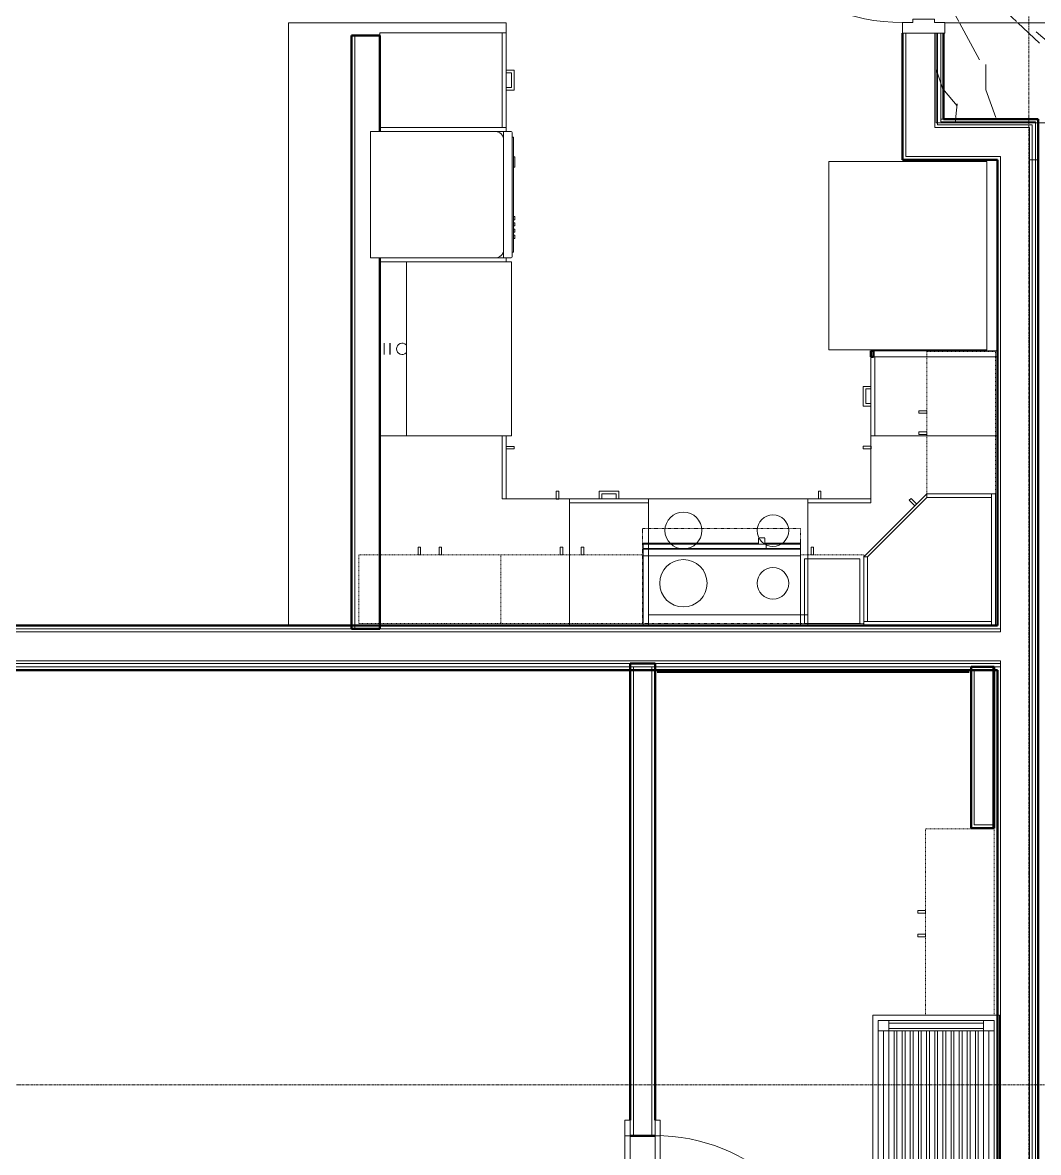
# Model space of a CAD drawing. Header units: inches. Extents: x -4218 to -1830, y 9767 to 12426.
# Drawn here: x -3672.4 to -3479.5, y 10454.4 to 10668.9 of the extents above; entities that cross this region are included whole.
import ezdxf

# ---------------------------------------------------------------- set-up
doc = ezdxf.new("R2010")
doc.units = ezdxf.units.IN
doc.header["$MEASUREMENT"] = 0
for name, pattern in [('Dash', [0.25, 0.125, -0.125]), ('Grid Line 1_2_', [0.875, 0.5, -0.125, 0.125, -0.125]), ('Overhead', [0.15625, 0.09375, -0.0625])]:
    doc.linetypes.add(name, pattern=pattern)
for name, color, linetype, lineweight in [('0-1', 7, 'Continuous', 5), ('0-2', 10, 'Continuous', 9), ('A-CLNG-1', 252, 'Continuous', 9), ('A-CLNG-2', 10, 'Continuous', 9), ('A-CLNG-PATT-1', 9, 'Continuous', 13), ('A-DOOR-1', 10, 'Continuous', 9), ('A-DOOR-2', 50, 'Continuous', 20), ('A-DOOR-FRAM-1', 10, 'Continuous', 9), ('A-DOOR-FRAM-3', 50, 'Continuous', 20), ('A-ROOF-1', 132, 'Continuous', 9), ('A-WALL-1', 7, 'Continuous', 50), ('A-WALL-2', 250, 'Continuous', 13), ('A-WALL-3', 10, 'Continuous', 9), ('A-WALL-4', 252, 'Continuous', 9), ('A-WALL-5', 253, 'Continuous', 9), ('A-WALL-6', 254, 'Continuous', 9), ('A-WALL-7', 113, 'Continuous', 9), ('I-WALL-1', 7, 'Continuous', 50), ('I-WALL-3', 252, 'Continuous', 9), ('I-WALL-4', 253, 'Continuous', 9), ('P-SANR-FIXT-1', 10, 'Continuous', 9), ('Q-CASE', 31, 'Continuous', 9), ('Q-CASE-1', 253, 'Continuous', 9), ('Q-CASE-2', 252, 'Continuous', 9), ('Q-CASE-3', 10, 'Continuous', 9), ('Q-CASE-4', 252, 'Dash', 9), ('Q-CASE-5', 253, 'Dash', 9), ('Q-CASE-6', 254, 'Continuous', 9), ('Q-CASE-7', 254, 'Dash', 9), ('Q-CASE-8', 10, 'Dash', 9), ('Q-SPCQ-1', 10, 'Continuous', 9), ('Q-SPCQ-2', 91, 'Overhead', 9), ('S-GRID-1', 1, 'Grid Line 1_2_', 9)]:
    doc.layers.add(name, color=color, linetype=linetype, lineweight=lineweight)

# ---------------------------------------------------------------- blocks, each defined once
blk = doc.blocks.new('Refrigerator_-_Side-by-Side_6047 - 36_ X 30_-1372843-BACKGROUND - RCP - 3RD FLOOR')
at = {"layer": 'Q-SPCQ-1'}
for p, q in [((-17.88, 15.58), (17.87, 15.58)), ((-17.88, -14.42), (-17.88, 15.58)), ((17.87, 15.58), (17.87, -14.42)), ((17.87, -14.42), (-17.88, -14.42))]:
    blk.add_line(p, q, dxfattribs=at)
blk = doc.blocks.new('Range - 24_ x 30_-2806124-BACKGROUND - RCP - 3RD FLOOR')
at = {"layer": 'Q-SPCQ-1'}
blk.add_line((0, -22), (30, -22), dxfattribs=at)
for centre, radius, start, end in [((6.5, -6), 3.5, 360, 180), ((23.5, -6), 3, 0, 180), ((6.5, -6), 3.5, 180, 0), ((23.5, -6), 3, 180, 0), ((6.5, -16), 4.5, 0, 180), ((23.5, -16), 3, 360, 180), ((6.5, -16), 4.5, 180, 0), ((23.5, -16), 3, 180, 0)]:
    blk.add_arc(centre, radius, start, end, dxfattribs=at)
blk = doc.blocks.new('Dishwasher_15404 - 34_ counter-2817256-BACKGROUND - RCP - 3RD FLOOR')
at = {"layer": 'Q-SPCQ-1'}
for p, q in [((0, -24), (0, 0)), ((0, 0), (23.68, 0)), ((23.68, 0), (25.25, 0)), ((25.25, 0), (26.68, 0)), ((25.25, 0), (25.25, -1.57)), ((25.25, -1.57), (25.25, -22.43)), ((26.87, -0.2), (26.87, -23.8)), ((27.12, -1.09), (26.87, -1.09)), ((27.12, -2.61), (27.12, -1.09)), ((27.12, -3.81), (27.12, -2.61)), ((27.12, -20.19), (27.12, -3.81)), ((27.37, -4.82), (27.12, -4.82)), ((27.37, -5.81), (27.37, -4.82)), ((27.37, -6.79), (27.37, -5.81)), ((27.12, -6.79), (27.37, -6.79)), ((27.37, -16.15), (27.12, -16.15)), ((27.37, -16.74), (27.12, -16.74)), ((27.37, -16.74), (27.37, -16.15)), ((27.37, -17.33), (27.12, -17.33)), ((27.37, -17.92), (27.12, -17.92)), ((27.37, -18.51), (27.12, -18.51)), ((27.37, -19.1), (27.12, -19.1)), ((27.37, -17.92), (27.37, -17.33)), ((27.37, -19.1), (27.37, -18.51)), ((27.37, -19.69), (27.12, -19.69)), ((27.12, -21.39), (27.12, -20.19)), ((27.37, -20.28), (27.12, -20.28)), ((27.12, -22.91), (27.12, -21.39)), ((27.37, -20.28), (27.37, -19.69)), ((25.25, -22.43), (25.25, -24)), ((27.12, -22.91), (26.87, -22.91)), ((23.68, -24), (0, -24)), ((25.25, -24), (23.68, -24)), ((26.68, -24), (25.25, -24))]:
    blk.add_line(p, q, dxfattribs=at)
for centre, radius, start, end in [((26.68, -0.2), 0.197, 0, 90), ((23.68, -1.57), 1.57, 0, 90), ((23.68, -1.57), 1.57, 32.077, 42.3359), ((23.68, -1.57), 1.57, 17.8182, 27.5266), ((23.68, -1.57), 1.57, 0, 13.6425), ((26.68, -0.2), 0.197, 15, 90), ((23.68, -22.43), 1.57, 270, 0), ((23.68, -22.43), 1.57, 317.6641, 327.923), ((23.68, -22.43), 1.57, 332.4734, 342.1818), ((23.68, -22.43), 1.57, 346.3575, 0), ((26.68, -23.8), 0.197, 270, 0)]:
    blk.add_arc(centre, radius, start, end, dxfattribs=at)
blk = doc.blocks.new('300 Series Wall Hung Cabinet_302 - 27_ X 36_-2604985-BACKGROUND - RCP - 3RD FLOOR')
at = {"layer": 'Q-CASE-2'}
for p, q in [((-1.76, -13.19), (-2.25, -13.19)), ((-2.25, -13.19), (-2.25, -14.69)), ((-2.25, -14.69), (-1.76, -14.69)), ((-1.76, -14.69), (-1.76, -13.19)), ((2.24, -13.19), (1.75, -13.19)), ((1.75, -13.19), (1.75, -14.69)), ((1.75, -14.69), (2.24, -14.69)), ((2.24, -14.69), (2.24, -13.19))]:
    blk.add_line(p, q, dxfattribs=at)
at = {"layer": 'Q-CASE-4'}
for p, q in [((-13.5, -0.19), (-13.5, -13.19)), ((13.5, -13.19), (13.5, -0.19)), ((-13.5, -13.19), (13.5, -13.19))]:
    blk.add_line(p, q, dxfattribs=at)
at = {"layer": 'Q-CASE-5'}
blk.add_line((13.5, -0.19), (-13.5, -0.19), dxfattribs=at)
blk = doc.blocks.new('30quot_MicrowaveVent_11166 - 70cm miele oven-2804781-BACKGROUND - RCP - 3RD FLOOR')
at = {"layer": 'Q-CASE-1'}
for p, q in [((-14.2, 0.38), (-14.2, 0)), ((15.68, 0), (15.68, 0.38))]:
    blk.add_line(p, q, dxfattribs=at)
at = {"layer": 'Q-CASE-2'}
for p, q in [((7.69, 15.6), (-14.2, 15.6)), ((-14.2, 15.6), (-14.2, 15.39)), ((9.18, 15.39), (-14.2, 15.39)), ((-14.2, 15.39), (-14.2, 14.61)), ((8.88, 16.6), (7.69, 16.6)), ((7.69, 16.55), (7.69, 16.16)), ((7.69, 16.16), (7.69, 15.39)), ((8.88, 15.39), (8.88, 16.55)), ((15.68, 15.6), (8.88, 15.6)), ((9.18, 15.39), (9.18, 14.61)), ((15.68, 15.39), (9.18, 15.39)), ((9.18, 15.39), (9.18, 14.61)), ((15.68, 15.39), (15.68, 15.6)), ((15.68, 15.39), (15.68, 14.61)), ((-14.2, 14.61), (9.18, 14.61)), ((-14.2, 14.49), (-14.2, 13.23)), ((15.68, 14.49), (-14.2, 14.49)), ((-14.2, 13.23), (-14.2, 0.38)), ((-14.2, 13.23), (15.68, 13.23)), ((9.18, 14.61), (15.68, 14.61)), ((15.68, 13.23), (15.68, 14.49)), ((15.68, 0.38), (15.68, 13.23))]:
    blk.add_line(p, q, dxfattribs=at)
at = {"layer": 'Q-CASE-6'}
blk.add_line((-14.2, 0), (15.68, 0), dxfattribs=at)
blk = doc.blocks.new('Base Cabinet 4 Drawer 254 - Base Cabinet 4 Drawer 254 15_-2584595-BACKGROUND - RCP - 3RD FLOOR')
at = {"layer": 'Q-CASE-3'}
for p, q in [((-6.76, 24), (8.24, 24)), ((-6.76, 23.25), (-6.76, 24)), ((-1.14, 24), (-1.14, 25.5)), ((-1.14, 25.5), (2.61, 25.5)), ((-1.14, 24), (-0.64, 24)), ((2.11, 25), (-0.64, 25)), ((-0.64, 24), (-0.64, 25)), ((2.11, 24), (2.11, 25)), ((2.61, 24), (2.11, 24)), ((2.61, 25.5), (2.61, 24)), ((8.24, 24), (8.24, 23.25)), ((8.24, 23.25), (-6.76, 23.25)), ((-6.76, 23.25), (-6.76, 0)), ((8.24, 0), (8.24, 23.25)), ((-6.76, 0), (8.24, 0))]:
    blk.add_line(p, q, dxfattribs=at)
blk = doc.blocks.new('Base Cabinet 3 Drawer 230 - Base Cabinet 3 Drawer 230 15_-2554961-BACKGROUND - RCP - 3RD FLOOR')
at = {"layer": 'Q-CASE-3'}
for p, q in [((-6.76, -23.25), (-6.76, 0)), ((-6.76, 0), (8.24, 0)), ((8.24, 0), (8.24, -23.25)), ((-6.76, -23.25), (-6.76, -24)), ((8.24, -23.25), (-6.76, -23.25)), ((8.24, -24), (8.24, -23.25)), ((-6.76, -24), (8.24, -24)), ((-0.64, -24), (-1.14, -24)), ((-1.14, -25.5), (-1.14, -24)), ((2.61, -25.5), (-1.14, -25.5)), ((-0.64, -25), (-0.64, -24)), ((-0.64, -25), (2.11, -25)), ((2.11, -25), (2.11, -24)), ((2.11, -24), (2.61, -24)), ((2.61, -24), (2.61, -25.5))]:
    blk.add_line(p, q, dxfattribs=at)
blk = doc.blocks.new('Base Cabinet 3 Drawer 230 - Base Cabinet 3 Drawer 230 18_-2579417-BACKGROUND - RCP - 3RD FLOOR')
at = {"layer": 'Q-CASE-3'}
for p, q in [((-8.26, 24), (9.74, 24)), ((-8.26, 23.25), (-8.26, 24)), ((-1.14, 24), (-1.14, 25.5)), ((-1.14, 25.5), (2.61, 25.5)), ((-1.14, 24), (-0.64, 24)), ((2.11, 25), (-0.64, 25)), ((-0.64, 24), (-0.64, 25)), ((2.11, 24), (2.11, 25)), ((2.61, 24), (2.11, 24)), ((2.61, 25.5), (2.61, 24)), ((9.74, 24), (9.74, 23.25)), ((9.74, 23.25), (-8.26, 23.25)), ((-8.26, 23.25), (-8.26, 0)), ((9.74, 0), (9.74, 23.25)), ((-8.26, 0), (9.74, 0))]:
    blk.add_line(p, q, dxfattribs=at)
blk = doc.blocks.new('SWING - SINGLE - FLUSH - 2-10 x 6-8 - PRIVACY-3199407-BACKGROUND - RCP - 3RD FLOOR')
at = {"layer": 'A-DOOR-1'}
blk.add_arc((17, 2.37), 34.07, 93.3657, 180, dxfattribs=at)
at = {"layer": 'A-DOOR-2'}
for p, q in [((15, 2.37), (15, 36.38)), ((17, 36.38), (15, 36.38)), ((17, 2.37), (17, 36.38)), ((17, 2.37), (15, 2.37))]:
    blk.add_line(p, q, dxfattribs=at)
at = {"layer": 'A-DOOR-FRAM-1'}
for p, q in [((-17, 3.37), (-20, 3.37)), ((-20, 2.37), (-20, 3.37)), ((-20, 2.37), (-17, 2.37)), ((17, 3.37), (-17, 3.37)), ((-17, 2.37), (-17, 3.37)), ((-17, 2.37), (17, 2.37)), ((20, 3.37), (17, 3.37)), ((17, 2.37), (17, 3.37)), ((17, 2.37), (20, 2.37)), ((20, 2.37), (20, 3.37)), ((-17, -2.38), (-20, -2.38)), ((-20, -2.38), (-20, -3.38)), ((-20, -3.38), (-17, -3.38)), ((17, -2.38), (-17, -2.38)), ((-17, -2.38), (-17, -3.38)), ((-17, -3.38), (17, -3.38)), ((20, -2.38), (17, -2.38)), ((17, -2.38), (17, -3.38)), ((17, -3.38), (20, -3.38)), ((20, -2.38), (20, -3.38))]:
    blk.add_line(p, q, dxfattribs=at)
blk = doc.blocks.new('kitchen_faucet_14143 - kitchen_faucet_14143-V25-BACKGROUND - RCP - 3RD FLOOR')
at = {"layer": 'P-SANR-FIXT-1'}
for p, q in [((2.26, -1.08), (2.26, 1.08)), ((2.34, 1.08), (2.34, -1.08)), ((3.44, -1.08), (3.44, 1.08))]:
    blk.add_line(p, q, dxfattribs=at)
for start, end in [(0, 135), (225, 360)]:
    blk.add_arc((0, 0), 1.08, start, end, dxfattribs=at)
blk = doc.blocks.new('Stainless Steel Farmhous Kitchen Sink - Stainless Steel Farmhous Kitchen Sink-2443921-BACKGROUND - RCP - 3RD FLOOR')
at = {"layer": 'P-SANR-FIXT-1'}
for p, q in [((-33, -22.2), (-33, -2.25)), ((-33, -2.25), (0, -2.25)), ((0, -2.25), (0, -22.2)), ((0, -22.2), (-33, -22.2))]:
    blk.add_line(p, q, dxfattribs=at)
blk = doc.blocks.new('Base Cabinet Corner 197 - Base Cabinet Corner 197-2565125-BACKGROUND - RCP - 3RD FLOOR')
at = {"layer": 'Q-CASE-3'}
for p, q in [((-23.26, 0), (12.74, 0)), ((-23.26, -36), (-23.26, 0)), ((12.74, 0), (12.74, -24)), ((0.74, -23.25), (0.74, -36)), ((12.74, -23.25), (0.74, -23.25)), ((0.74, -23.25), (0.74, -24)), ((0.74, -24), (0.74, -36)), ((12.74, -24), (0.74, -24)), ((10.73, -24), (10.24, -24)), ((10.24, -24), (10.24, -25.5)), ((10.24, -25.5), (10.73, -25.5)), ((10.73, -25.5), (10.73, -24)), ((2.23, -33.51), (0.73, -33.51)), ((0.73, -33.51), (0.73, -34)), ((0.73, -34), (2.23, -34)), ((2.23, -34), (2.23, -33.51)), ((0.74, -36), (-23.26, -36))]:
    blk.add_line(p, q, dxfattribs=at)
blk = doc.blocks.new('308 - 308-V42-BACKGROUND - RCP - 3RD FLOOR')
at = {"layer": 'Q-CASE'}
for p, q in [((0, -25.19), (-12, -13.19)), ((-12, -13.19), (-11.25, -13.19)), ((-11.25, -13.19), (0, -24.44)), ((0, -24.44), (0, -25.19))]:
    blk.add_line(p, q, dxfattribs=at)
at = {"layer": 'Q-CASE-1'}
for p, q in [((-12, -0.19), (12.62, -0.19)), ((12.62, -0.94), (13, -0.94)), ((13, -0.94), (12.62, -0.94)), ((13, -25.19), (12.62, -25.19))]:
    blk.add_line(p, q, dxfattribs=at)
at = {"layer": 'Q-CASE-2'}
for p, q in [((-12, -0.94), (-12, -0.19)), ((-12, -13.19), (-12, -0.94)), ((-12, -0.94), (-11.25, -0.94)), ((12.62, -0.94), (-12, -0.94)), ((-11.25, -13.19), (-11.25, -0.94)), ((-11.25, -0.94), (12.25, -0.94)), ((-11.25, -0.94), (-11.25, -13.19)), ((12.25, -0.94), (12.25, -24.44)), ((12.25, -25.19), (12.25, -0.94)), ((12.25, -0.94), (12.62, -0.94)), ((-11.25, -13.19), (-12, -13.19)), ((0, -24.44), (-11.25, -13.19)), ((-10.05, -15.14), (-11.11, -16.2)), ((-11.11, -16.2), (-10.76, -16.55)), ((-10.76, -16.55), (-9.7, -15.49)), ((12.25, -24.44), (0, -24.44)), ((0, -25.19), (0, -24.44)), ((0, -24.44), (12.25, -24.44)), ((12.25, -25.19), (0, -25.19)), ((12.25, -24.44), (12.25, -25.19)), ((12.62, -25.19), (12.25, -25.19))]:
    blk.add_line(p, q, dxfattribs=at)
at = {"layer": 'Q-CASE-6'}
for p, q in [((12.62, -0.19), (13, -0.19)), ((13, -0.19), (13, -0.94)), ((13, -0.94), (13, -25.19))]:
    blk.add_line(p, q, dxfattribs=at)
blk = doc.blocks.new('300 Series Wall Hung Cabinet_302 - 27_ X 36_-V43-BACKGROUND - RCP - 3RD FLOOR')
at = {"layer": 'Q-CASE-2'}
for p, q in [((-1.76, 14.69), (-2.25, 14.69)), ((-2.25, 14.69), (-2.25, 13.19)), ((-2.25, 13.19), (-1.76, 13.19)), ((-1.76, 13.19), (-1.76, 14.69)), ((2.24, 14.69), (1.75, 14.69)), ((1.75, 14.69), (1.75, 13.19)), ((1.75, 13.19), (2.24, 13.19)), ((2.24, 13.19), (2.24, 14.69))]:
    blk.add_line(p, q, dxfattribs=at)
at = {"layer": 'Q-CASE-4'}
for p, q in [((-9.5, 13.19), (13.5, 13.19)), ((13.5, 13.19), (13.5, 0.19))]:
    blk.add_line(p, q, dxfattribs=at)
at = {"layer": 'Q-CASE-5'}
for p, q in [((-13.5, 0.19), (-13.5, 13.19)), ((-13.5, 13.19), (-9.5, 13.19)), ((13.5, 0.19), (-9.5, 0.19))]:
    blk.add_line(p, q, dxfattribs=at)
at = {"layer": 'Q-CASE-7'}
blk.add_line((-9.5, 0.19), (-13.5, 0.19), dxfattribs=at)
blk = doc.blocks.new('300 Series Wall Hung Cabinet_301 - 12_-2218017-BACKGROUND - RCP - 3RD FLOOR')
at = {"layer": 'Q-CASE-1'}
blk.add_line((5.25, 0.19), (-5.25, 0.19), dxfattribs=at)
at = {"layer": 'Q-CASE-2'}
for p, q in [((-3.51, 14.69), (-4, 14.69)), ((-4, 14.69), (-4, 13.19)), ((-4, 13.19), (-3.51, 13.19)), ((-3.51, 13.19), (-3.51, 14.69)), ((-5.25, 0.19), (-5.25, 12.44)), ((-5.25, 12.44), (5.25, 12.44)), ((5.25, 12.44), (5.25, 0.19))]:
    blk.add_line(p, q, dxfattribs=at)
at = {"layer": 'Q-CASE-4'}
for p, q in [((-6, 0.19), (-6, 13.19)), ((-6, 13.19), (6, 13.19)), ((6, 13.19), (6, 0.19))]:
    blk.add_line(p, q, dxfattribs=at)
at = {"layer": 'Q-CASE-5'}
blk.add_line((6, 0.19), (-6, 0.19), dxfattribs=at)
blk = doc.blocks.new('Cabinet Filler42 - Cabinet Filler-2785560-BACKGROUND - RCP - 3RD FLOOR')
at = {"layer": 'A-WALL-1'}
for p, q in [((-3511.3, 10605.44), (-3511.3, 10606.54)), ((-3511.3, 10606.54), (-3510.8, 10606.54)), ((-3510.8, 10606.54), (-3510.8, 10605.44)), ((-3510.8, 10605.44), (-3511.3, 10605.44))]:
    blk.add_line(p, q, dxfattribs=at)
at = {"layer": 'A-WALL-4'}
for p, q in [((-3510.8, 10606.54), (-3511.3, 10606.54)), ((-3511.3, 10606.54), (-3511.3, 10605.44)), ((-3510.8, 10605.44), (-3510.8, 10606.54)), ((-3511.3, 10605.44), (-3510.8, 10605.44))]:
    blk.add_line(p, q, dxfattribs=at)
blk = doc.blocks.new('Bath Vanity - Bath Vanity 60_-V48-BACKGROUND - RCP - 3RD FLOOR')
at = {"layer": 'Q-CASE-2'}
for p, q in [((-29.26, -0.38), (-29.26, 0)), ((-29.26, 0), (30.74, 0)), ((30.74, 0), (30.74, -0.38))]:
    blk.add_line(p, q, dxfattribs=at)
at = {"layer": 'Q-CASE-3'}
for p, q in [((-29.26, -24), (-29.26, -0.38)), ((-28.26, -3), (-28.26, -1)), ((-28.26, -1), (-26.26, -1)), ((27.74, -1), (-26.26, -1)), ((-26.26, -1), (-26.26, -3)), ((27.74, -2), (-26.26, -2)), ((27.74, -3), (27.74, -1)), ((27.74, -1), (29.74, -1)), ((29.74, -1), (29.74, -3)), ((30.74, -0.38), (30.74, -24)), ((-28.26, -3), (-28.26, -21)), ((-26.26, -3), (-28.26, -3)), ((-27.76, -3), (-27.76, -21)), ((-26.76, -3), (-26.76, -21)), ((27.74, -3), (-26.26, -3)), ((-26.26, -3), (-26.26, -21)), ((-26.26, -4), (27.74, -4)), ((27.74, -3), (27.74, -21)), ((29.74, -3), (27.74, -3)), ((28.24, -3), (28.24, -21)), ((29.24, -3), (29.24, -21)), ((29.74, -3), (29.74, -21)), ((27.74, -4.55), (-26.26, -4.55)), ((-26.26, -5.55), (27.74, -5.55)), ((27.74, -6.09), (-26.26, -6.09)), ((-26.26, -7.09), (27.74, -7.09)), ((27.74, -7.64), (-26.26, -7.64)), ((-26.26, -8.64), (27.74, -8.64)), ((27.74, -9.18), (-26.26, -9.18)), ((-26.26, -10.18), (27.74, -10.18)), ((27.74, -10.73), (-26.26, -10.73)), ((-26.26, -11.73), (27.74, -11.73)), ((27.74, -12.27), (-26.26, -12.27)), ((-26.26, -13.27), (27.74, -13.27)), ((27.74, -13.82), (-26.26, -13.82)), ((-26.26, -14.82), (27.74, -14.82)), ((27.74, -15.36), (-26.26, -15.36)), ((-26.26, -16.36), (27.74, -16.36)), ((27.74, -16.91), (-26.26, -16.91)), ((-26.26, -17.91), (27.74, -17.91)), ((27.74, -18.45), (-26.26, -18.45)), ((-28.26, -23), (-28.26, -21)), ((-28.26, -21), (-26.26, -21)), ((-26.26, -19.45), (27.74, -19.45)), ((27.74, -20), (-26.26, -20)), ((-26.26, -21), (27.74, -21)), ((-26.26, -21), (-26.26, -23)), ((27.74, -23), (27.74, -21)), ((27.74, -21), (29.74, -21)), ((29.74, -21), (29.74, -23)), ((-26.26, -23), (-28.26, -23)), ((27.74, -22), (-26.26, -22)), ((27.74, -23), (-26.26, -23)), ((29.74, -23), (27.74, -23)), ((30.74, -24), (-29.26, -24))]:
    blk.add_line(p, q, dxfattribs=at)
blk = doc.blocks.new('Range_Hood_386 - 30_ Wide-2577799-BACKGROUND - RCP - 3RD FLOOR')
at = {"layer": 'Q-SPCQ-2'}
for p, q in [((-15, -6), (-15, 12)), ((-15, 12), (15, 12)), ((15, 12), (15, -6)), ((15, -6), (-15, -6))]:
    blk.add_line(p, q, dxfattribs=at)
blk = doc.blocks.new('300 Series Wall Hung Cabinet_326 - 36_-V57-BACKGROUND - RCP - 3RD FLOOR')
at = {"layer": 'Q-CASE-3'}
for p, q in [((-2.01, -13.19), (-2.5, -13.19)), ((-2.5, -13.19), (-2.5, -14.69)), ((-2.5, -14.69), (-2.01, -14.69)), ((-2.01, -14.69), (-2.01, -13.19)), ((2.49, -13.19), (2, -13.19)), ((2, -13.19), (2, -14.69)), ((2, -14.69), (2.49, -14.69)), ((2.49, -14.69), (2.49, -13.19))]:
    blk.add_line(p, q, dxfattribs=at)
at = {"layer": 'Q-CASE-8'}
for p, q in [((17.38, -0.19), (-18, -0.19)), ((-18, -0.19), (-18, -13.19)), ((-18, -13.19), (17.38, -13.19))]:
    blk.add_line(p, q, dxfattribs=at)
blk = doc.blocks.new('CTR - 1st Phase - Unit Layouts_rvt-1-BACKGROUND - RCP - 3RD FLOOR')
at = {"layer": 'A-WALL-1'}
for p, q in [((-3609.93, 10553.81), (-3609.93, 10666.44)), ((-3609.93, 10666.44), (-3604.56, 10666.44)), ((-3604.56, 10666.44), (-3604.56, 10648.19)), ((-3604.56, 10624.19), (-3604.56, 10553.81)), ((-3604.56, 10553.81), (-3609.93, 10553.81)), ((-3557.05, 10460.52), (-3557.05, 10547.19)), ((-3557.05, 10547.19), (-3556.42, 10547.19)), ((-3556.42, 10547.19), (-3552.92, 10547.19)), ((-3552.92, 10547.19), (-3552.3, 10547.19)), ((-3552.3, 10547.19), (-3552.3, 10460.52)), ((-3492.3, 10515.94), (-3492.3, 10546.56)), ((-3492.3, 10546.56), (-3491.67, 10546.56)), ((-3491.67, 10546.56), (-3488.17, 10546.56)), ((-3488.17, 10546.56), (-3487.92, 10546.56)), ((-3487.92, 10546.56), (-3487.92, 10515.94)), ((-3552.3, 10545.6), (-3552.3, 10545.97)), ((-3552.3, 10545.97), (-3492.3, 10545.97)), ((-3492.67, 10545.6), (-3551.92, 10545.6)), ((-3492.3, 10545.97), (-3492.3, 10545.6)), ((-3491.67, 10515.94), (-3492.3, 10515.94)), ((-3488.17, 10515.94), (-3491.67, 10515.94)), ((-3487.92, 10515.94), (-3488.17, 10515.94)), ((-3552.3, 10457.52), (-3557.05, 10457.52))]:
    blk.add_line(p, q, dxfattribs=at)
at = {"layer": 'A-WALL-2'}
for p, q in [((-3609.31, 10666.44), (-3609.31, 10553.81)), ((-3556.42, 10546.56), (-3552.92, 10546.56)), ((-3556.42, 10457.52), (-3556.42, 10546.56)), ((-3552.92, 10457.52), (-3552.92, 10546.56)), ((-3488.17, 10545.94), (-3488.17, 10546.56)), ((-3488.17, 10545.94), (-3488.17, 10546.56)), ((-3491.67, 10545.94), (-3488.17, 10545.94)), ((-3491.67, 10516.56), (-3491.67, 10545.94)), ((-3488.17, 10516.56), (-3488.17, 10545.94)), ((-3488.17, 10516.56), (-3491.67, 10516.56)), ((-3488.17, 10515.94), (-3488.17, 10516.56)), ((-3488.17, 10515.94), (-3488.17, 10516.56))]:
    blk.add_line(p, q, dxfattribs=at)
at = {"layer": 'A-WALL-3'}
for p, q in [((-3557.05, 10457.52), (-3557.05, 10423.52)), ((-3552.3, 10423.52), (-3552.3, 10457.52))]:
    blk.add_line(p, q, dxfattribs=at)
at = {"layer": 'A-WALL-4'}
for p, q in [((-3609.93, 10554.44), (-3609.93, 10666.44)), ((-3604.56, 10666.44), (-3609.93, 10666.44)), ((-3604.56, 10666.44), (-3604.56, 10648.19)), ((-3604.56, 10624.19), (-3604.56, 10554.44)), ((-3557.05, 10457.52), (-3552.3, 10457.52))]:
    blk.add_line(p, q, dxfattribs=at)
at = {"layer": 'A-WALL-5'}
for p, q in [((-3609.93, 10553.81), (-3609.93, 10554.44)), ((-3604.56, 10554.44), (-3604.56, 10553.81))]:
    blk.add_line(p, q, dxfattribs=at)
at = {"layer": 'A-WALL-6'}
blk.add_line((-3604.56, 10553.81), (-3609.93, 10553.81), dxfattribs=at)
at = {"layer": 'A-WALL-7'}
for p, q in [((-3580.56, 10668.86), (-3621.93, 10668.86)), ((-3621.93, 10668.86), (-3621.93, 10554.44)), ((-3621.93, 10554.44), (-3621.93, 10668.86)), ((-3621.93, 10668.86), (-3580.56, 10668.86)), ((-3580.56, 10659.81), (-3580.56, 10668.86)), ((-3580.56, 10668.86), (-3580.56, 10659.81)), ((-3580.56, 10659.32), (-3580.56, 10659.81)), ((-3580.56, 10656.56), (-3580.56, 10659.32)), ((-3580.56, 10659.32), (-3580.56, 10656.56)), ((-3580.56, 10656.06), (-3580.56, 10656.56)), ((-3580.56, 10648.19), (-3580.56, 10656.06)), ((-3580.56, 10656.06), (-3580.56, 10648.19)), ((-3580.56, 10623.44), (-3580.56, 10624.19)), ((-3580.56, 10624.19), (-3580.56, 10623.44)), ((-3604.56, 10590.44), (-3604.56, 10623.44)), ((-3604.56, 10623.44), (-3599.51, 10623.44)), ((-3599.51, 10623.44), (-3604.56, 10623.44)), ((-3604.56, 10623.44), (-3604.56, 10590.44)), ((-3599.51, 10623.44), (-3580.56, 10623.44)), ((-3510.8, 10606.54), (-3511.3, 10606.54)), ((-3511.3, 10606.54), (-3511.3, 10605.44)), ((-3511.3, 10605.44), (-3511.3, 10606.54)), ((-3511.3, 10606.54), (-3510.8, 10606.54)), ((-3487.3, 10606.54), (-3510.8, 10606.54)), ((-3510.8, 10606.54), (-3487.3, 10606.54)), ((-3487.3, 10554.44), (-3487.3, 10606.54)), ((-3487.3, 10606.54), (-3487.3, 10554.44)), ((-3511.3, 10605.44), (-3511.3, 10599.81)), ((-3511.3, 10599.81), (-3511.3, 10605.44)), ((-3511.3, 10599.81), (-3511.3, 10599.32)), ((-3511.3, 10599.32), (-3511.3, 10596.56)), ((-3511.3, 10596.56), (-3511.3, 10599.32)), ((-3511.3, 10596.56), (-3511.3, 10596.06)), ((-3511.3, 10596.06), (-3511.3, 10588.44)), ((-3511.3, 10588.44), (-3511.3, 10596.06)), ((-3599.51, 10590.44), (-3604.56, 10590.44)), ((-3604.56, 10590.44), (-3599.51, 10590.44)), ((-3580.56, 10588.43), (-3580.56, 10590.44)), ((-3580.56, 10590.44), (-3580.56, 10588.43)), ((-3580.56, 10587.94), (-3580.56, 10588.43)), ((-3580.56, 10578.44), (-3580.56, 10587.94)), ((-3580.56, 10587.94), (-3580.56, 10578.44)), ((-3511.3, 10587.95), (-3511.3, 10578.44)), ((-3511.3, 10578.44), (-3511.3, 10587.95)), ((-3571.04, 10578.44), (-3580.56, 10578.44)), ((-3580.56, 10578.44), (-3571.04, 10578.44)), ((-3562.93, 10578.44), (-3570.56, 10578.44)), ((-3570.56, 10578.44), (-3562.93, 10578.44)), ((-3562.43, 10578.44), (-3562.93, 10578.44)), ((-3559.68, 10578.44), (-3562.43, 10578.44)), ((-3562.43, 10578.44), (-3559.68, 10578.44)), ((-3559.18, 10578.44), (-3559.68, 10578.44)), ((-3521.29, 10578.44), (-3559.18, 10578.44)), ((-3559.18, 10578.44), (-3521.29, 10578.44)), ((-3520.8, 10578.44), (-3521.29, 10578.44)), ((-3511.3, 10578.44), (-3520.8, 10578.44)), ((-3520.8, 10578.44), (-3511.3, 10578.44)), ((-3621.93, 10554.44), (-3609.93, 10554.44)), ((-3609.93, 10554.44), (-3621.93, 10554.44)), ((-3609.93, 10554.44), (-3604.56, 10554.44)), ((-3604.56, 10554.44), (-3609.93, 10554.44)), ((-3604.56, 10554.44), (-3487.3, 10554.44)), ((-3487.3, 10554.44), (-3604.56, 10554.44))]:
    blk.add_line(p, q, dxfattribs=at)
at = {"layer": '0-2'}
for name, p, rotation in [('Base Cabinet 3 Drawer 230 - Base Cabinet 3 Drawer 230 18_-2579417-BACKGROUND - RCP - 3RD FLOOR', (-3604.56, 10658.68), 269.9999999999686), ('Refrigerator_-_Side-by-Side_6047 - 36_ X 30_-1372843-BACKGROUND - RCP - 3RD FLOOR', (-3503.72, 10624.66), 89.99999999995575), ('Stainless Steel Farmhous Kitchen Sink - Stainless Steel Farmhous Kitchen Sink-2443921-BACKGROUND - RCP - 3RD FLOOR', (-3601.76, 10623.44), 89.99999999991799), ('kitchen_faucet_14143 - kitchen_faucet_14143-V25-BACKGROUND - RCP - 3RD FLOOR', (-3600.31, 10606.94), 180), ('300 Series Wall Hung Cabinet_302 - 27_ X 36_-2604985-BACKGROUND - RCP - 3RD FLOOR', (-3487.49, 10592.94), 269.9999999999694), ('Base Cabinet 3 Drawer 230 - Base Cabinet 3 Drawer 230 15_-2554961-BACKGROUND - RCP - 3RD FLOOR', (-3487.3, 10598.68), 269.9999999999678), ('Base Cabinet Corner 197 - Base Cabinet Corner 197-2565125-BACKGROUND - RCP - 3RD FLOOR', (-3604.56, 10577.7), 90.0000000000113), ('Base Cabinet Corner 197 - Base Cabinet Corner 197-2565125-BACKGROUND - RCP - 3RD FLOOR', (-3510.56, 10554.44), 180), ('308 - 308-V42-BACKGROUND - RCP - 3RD FLOOR', (-3487.49, 10567.44), 269.9999999999694), ('Range_Hood_386 - 30_ Wide-2577799-BACKGROUND - RCP - 3RD FLOOR', (-3539.67, 10566.81), 180), ('300 Series Wall Hung Cabinet_302 - 27_ X 36_-2604985-BACKGROUND - RCP - 3RD FLOOR', (-3568.06, 10554.63), 180), ('300 Series Wall Hung Cabinet_326 - 36_-V57-BACKGROUND - RCP - 3RD FLOOR', (-3487.74, 10497.81), 270.0000000001474), ('Bath Vanity - Bath Vanity 60_-V48-BACKGROUND - RCP - 3RD FLOOR', (-3486.92, 10451.18), 269.9999999997963), ('SWING - SINGLE - FLUSH - 2-10 x 6-8 - PRIVACY-3199407-BACKGROUND - RCP - 3RD FLOOR', (-3554.67, 10440.52), 269.9999999999885)]:
    blk.add_blockref(name, p, dxfattribs=dict(at, rotation=rotation))
for name, p in [('Dishwasher_15404 - 34_ counter-2817256-BACKGROUND - RCP - 3RD FLOOR', (-3606.3, 10648.19)), ('Cabinet Filler42 - Cabinet Filler-2785560-BACKGROUND - RCP - 3RD FLOOR', (0, 0)), ('Base Cabinet 4 Drawer 254 - Base Cabinet 4 Drawer 254 15_-2584595-BACKGROUND - RCP - 3RD FLOOR', (-3561.79, 10554.44)), ('Range - 24_ x 30_-2806124-BACKGROUND - RCP - 3RD FLOOR', (-3553.42, 10578.44)), ('30quot_MicrowaveVent_11166 - 70cm miele oven-2804781-BACKGROUND - RCP - 3RD FLOOR', (-3540.35, 10554.44)), ('300 Series Wall Hung Cabinet_302 - 27_ X 36_-V43-BACKGROUND - RCP - 3RD FLOOR', (-3595.06, 10554.63)), ('300 Series Wall Hung Cabinet_301 - 12_-2218017-BACKGROUND - RCP - 3RD FLOOR', (-3518.67, 10554.63))]:
    blk.add_blockref(name, p, dxfattribs=at)
blk = doc.blocks.new('HOLLOW METAL - UNIT DOOR-2191979-BACKGROUND - RCP - 3RD FLOOR')
at = {"layer": 'A-DOOR-1'}
blk.add_arc((18, 4.125), 36, 90, 180, dxfattribs=at)
at = {"layer": 'A-DOOR-2'}
for p, q in [((18, 40.125), (16.25, 40.125)), ((16.25, 40.125), (16.25, 4.125)), ((18, 4.125), (18, 40.125)), ((16.25, 4.125), (18, 4.125))]:
    blk.add_line(p, q, dxfattribs=at)
at = {"layer": 'A-DOOR-FRAM-3'}
for p, q in [((-18, 4.125), (-20, 4.125)), ((-20, 4.125), (-20, -3.875)), ((-18, 2.1875), (-18, 4.125)), ((-17.375, 2.1875), (-18, 2.1875)), ((-17.375, -1.9375), (-17.375, 2.1875)), ((18, 2.1875), (17.375, 2.1875)), ((17.375, 2.1875), (17.375, -1.9375)), ((18, 4.125), (18, 2.1875)), ((20, 4.125), (18, 4.125)), ((20, -3.875), (20, 4.125)), ((-18, -3.875), (-18, -1.9375)), ((-18, -1.9375), (-17.375, -1.9375)), ((17.375, -1.9375), (18, -1.9375)), ((18, -1.9375), (18, -3.875)), ((-20, -3.875), (-18, -3.875)), ((18, -3.875), (20, -3.875))]:
    blk.add_line(p, q, dxfattribs=at)
blk = doc.blocks.new('CTR - 1st Phase - Common Walls_rvt-1-BACKGROUND - RCP - 3RD FLOOR')
at = {"layer": 'A-CLNG-PATT-1'}
h = blk.add_hatch(dxfattribs=at)
h.set_pattern_fill('FP_1', color=256, style=0, pattern_type=2)
h.set_pattern_definition([(108.435, (6.24, 0), (-23.9995167, 47.999875), [9.107, -66.787]), (139.399, (3.36, 8.64), (-144.0005735, 119.9994401), [4.425, -216.844]), (136.848, (24, 11.52), (-360.00235884, 335.99803914), [10.527, -515.834]), (109.983, (16.32, 18.72), (-71.99926767, 192.0004429), [5.618, -275.295]), (90, (14.4, 0), (-24, 24), [4.8, -19.2]), (118.443, (14.4, 4.8), (168.000806133, -311.999948405), [13.101, -641.971]), (84.289, (8.16, 16.32), (-24.00143285, -215.9997167), [4.824, -236.373]), (129.806, (8.64, 21.12), (96.0006462, -119.9991583), [3.749, -183.697])])
h.paths.add_polyline_path([(-3497.55, 10649.86), (-3435.32, 10649.86), (-3435.32, 10668.81), (-3497.3, 10668.81), (-3497.3, 10666.89), (-3498.93, 10666.89), (-3498.93, 10649.86), (-3498.05, 10649.86)], flags=0)
h.paths.add_polyline_path([(-3497.55, 10669.06), (-3435.32, 10669.06), (-3435.32, 10707.21), (-3498.93, 10707.21), (-3498.93, 10706.89), (-3497.3, 10706.89), (-3497.3, 10704.89), (-3498.93, 10704.89), (-3498.93, 10669.06)], flags=0)
h.paths.add_polyline_path([(-3478.3, 10707.46), (-3435.32, 10707.46), (-3435.32, 10726.41), (-3478.3, 10726.41), (-3478.3, 10722.54)], flags=0)
at = {"layer": 'A-CLNG-1'}
for p, q in [((-3498.93, 10649.86), (-3498.93, 10666.89)), ((-3479.55, 10649.86), (-3498.93, 10649.86))]:
    blk.add_line(p, q, dxfattribs=at)
at = {"layer": 'A-CLNG-2'}
for p, q in [((-3497.3, 10668.81), (-3435.32, 10668.81)), ((-3435.32, 10649.86), (-3479.55, 10649.86))]:
    blk.add_line(p, q, dxfattribs=at)
at = {"layer": 'A-WALL-2'}
for p, q in [((-3504.67, 10650.56), (-3504.67, 10666.89)), ((-3499.17, 10650.56), (-3499.17, 10666.89)), ((-3498.67, 10650.56), (-3498.67, 10666.89)), ((-3498.05, 10650.56), (-3498.05, 10666.89)), ((-3504.67, 10650.56), (-3504.67, 10648.94)), ((-3499.17, 10650.56), (-3499.17, 10649.44)), ((-3499.17, 10649.44), (-3499.17, 10648.94)), ((-3498.67, 10650.56), (-3498.67, 10650.06)), ((-3498.67, 10650.06), (-3498.67, 10649.44)), ((-3498.67, 10649.44), (-3480.67, 10649.44)), ((-3497.55, 10650.56), (-3498.05, 10650.56)), ((-3498.05, 10650.56), (-3498.05, 10650.06)), ((-3498.05, 10650.06), (-3480.05, 10650.06)), ((-3480.67, 10648.94), (-3480.67, 10649.44)), ((-3480.05, 10649.44), (-3480.05, 10650.06)), ((-3480.05, 10642.81), (-3480.05, 10649.44)), ((-3504.67, 10648.94), (-3504.67, 10643.44)), ((-3499.17, 10648.94), (-3481.17, 10648.94)), ((-3481.17, 10643.44), (-3481.17, 10648.94)), ((-3480.67, 10642.81), (-3480.67, 10648.94)), ((-3504.67, 10643.44), (-3486.67, 10643.44)), ((-3486.67, 10642.81), (-3486.67, 10643.44)), ((-3481.17, 10642.81), (-3481.17, 10643.44)), ((-3486.67, 10642.81), (-3486.67, 10553.81)), ((-3481.17, 10642.81), (-3481.17, 10418.16)), ((-3480.67, 10642.81), (-3480.67, 10418.16)), ((-3480.05, 10642.81), (-3480.05, 10418.16)), ((-3852.47, 10553.81), (-3487.3, 10553.81)), ((-3852.47, 10553.19), (-3487.3, 10553.19)), ((-3487.3, 10553.81), (-3486.67, 10553.81)), ((-3487.3, 10553.19), (-3486.67, 10553.19)), ((-3486.67, 10553.19), (-3486.67, 10553.81)), ((-3486.67, 10553.81), (-3486.67, 10553.19)), ((-3852.47, 10547.69), (-3487.3, 10547.69)), ((-3852.47, 10547.19), (-3487.3, 10547.19)), ((-3852.47, 10546.56), (-3487.3, 10546.56)), ((-3487.3, 10547.69), (-3486.67, 10547.69)), ((-3487.3, 10547.19), (-3486.67, 10547.19)), ((-3487.3, 10546.56), (-3486.67, 10546.56)), ((-3486.67, 10547.19), (-3486.67, 10547.69)), ((-3486.67, 10547.69), (-3486.67, 10547.19)), ((-3486.67, 10546.56), (-3486.67, 10547.19)), ((-3486.67, 10547.19), (-3486.67, 10546.56)), ((-3486.67, 10546.56), (-3486.67, 10418.16))]:
    blk.add_line(p, q, dxfattribs=at)
at = {"layer": 'I-WALL-1'}
for p, q in [((-3505.3, 10650.56), (-3505.3, 10666.89)), ((-3497.55, 10666.89), (-3497.55, 10650.56)), ((-3505.3, 10643.44), (-3505.3, 10650.56)), ((-3497.55, 10650.56), (-3479.55, 10650.56)), ((-3479.55, 10650.56), (-3479.55, 10650.06)), ((-3479.55, 10650.06), (-3479.55, 10642.81)), ((-3505.3, 10642.81), (-3505.3, 10643.44)), ((-3487.3, 10642.81), (-3505.3, 10642.81)), ((-3487.3, 10554.44), (-3487.3, 10642.81)), ((-3479.55, 10642.81), (-3479.55, 10418.16)), ((-3852.47, 10554.44), (-3487.3, 10554.44)), ((-3487.3, 10545.94), (-3852.47, 10545.94)), ((-3487.3, 10418.16), (-3487.3, 10545.94))]:
    blk.add_line(p, q, dxfattribs=at)
at = {"layer": 'I-WALL-3'}
for q in [(-3479.55, 10649.86), (-3479.55, 10418.16)]:
    blk.add_line((-3479.55, 10642.81), q, dxfattribs=at)
at = {"layer": 'I-WALL-4'}
for p, q in [((-3497.55, 10666.89), (-3505.3, 10666.89)), ((-3479.55, 10642.81), (-3481.17, 10642.81)), ((-3479.55, 10642.81), (-3481.17, 10642.81))]:
    blk.add_line(p, q, dxfattribs=at)
at = {"layer": '0-2', "rotation": 89.99999999999359}
blk.add_blockref('HOLLOW METAL - UNIT DOOR-2191979-BACKGROUND - RCP - 3RD FLOOR', (-3501.17, 10686.89), dxfattribs=at)

msp = doc.modelspace()

# ---------------------------------------------------------------- linework, layer by layer
at = {"layer": 'A-ROOF-1'}
for p, q in [((-3499.17, 10666.89), (-3499.17, 10648.94)), ((-3499.17, 10648.94), (-3481.17, 10648.94)), ((-3481.17, 10648.94), (-3481.17, 10412.04))]:
    msp.add_line(p, q, dxfattribs=at)
at = {"layer": 'S-GRID-1'}
for p, q in [((-3481.32, 9836.18), (-3481.32, 12376.81)), ((-1830.2, 10467.19), (-4168.71, 10467.19))]:
    msp.add_line(p, q, dxfattribs=at)

# ---------------------------------------------------------------- block references
at = {"layer": '0-1'}
for name in ['CTR - 1st Phase - Unit Layouts_rvt-1-BACKGROUND - RCP - 3RD FLOOR', 'CTR - 1st Phase - Common Walls_rvt-1-BACKGROUND - RCP - 3RD FLOOR']:
    msp.add_blockref(name, (0, 0), dxfattribs=at)

doc.saveas('drawing.dxf')
